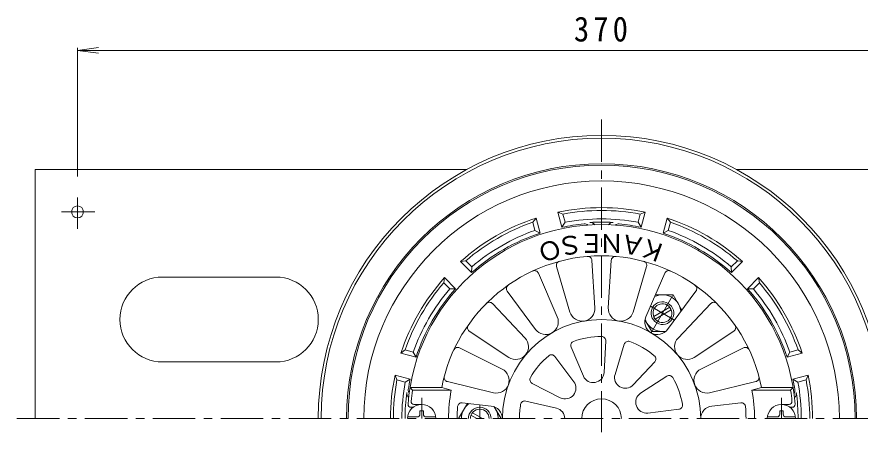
# Model space of a CAD drawing. Units: millimetres, scale not verified. Extents: x -242 to 229, y -348 to 371.
# Drawn here: x -239.4 to 58.3, y 224.4 to 371 of the extents above; entities that cross this region are included whole.
import ezdxf
from ezdxf.enums import TextEntityAlignment as Align

# ---------------------------------------------------------------- set-up
doc = ezdxf.new("R2010")
doc.units = ezdxf.units.MM
doc.header["$LTSCALE"] = 3
doc.linetypes.add('CHAIN1', pattern=[8, 5, -1, 1, -1])
for name, color, linetype, lineweight in [('0-0_通り芯', 3, 'Continuous', 9), ('0-1_躯体', 2, 'Continuous', 9), ('0-2_仕上', 6, 'Continuous', 9), ('0-4_その他', 7, 'Continuous', 9), ('0-A', 4, 'Continuous', 9), ('0-B', 2, 'Continuous', 9)]:
    doc.layers.add(name, color=color, linetype=linetype, lineweight=lineweight)
doc.styles.add('ＭＳ ゴシック', font='')
doc.styles.get('ＭＳ ゴシック').set_extended_font_data('MS Gothic')

msp = doc.modelspace()

# ---------------------------------------------------------------- linework, layer by layer
at = {"layer": '0-0_通り芯', "linetype": 'CHAIN1'}
for p, q in [((-32.963, 334.795), (-32.963, 224.389)), ((-239.369, 229.148), (173.85, 229.148))]:
    msp.add_line(p, q, dxfattribs=at)
at = {"layer": '0-0_通り芯'}
for radius in [100, 99]:
    msp.add_arc((-32.963, 229.148), radius, 0, 180, dxfattribs=at)
at = {"layer": '0-1_躯体'}
for p, q in [((-45.841, 298.462), (-46.62, 301.368)), ((-20.084, 298.462), (-19.306, 301.368)), ((-17.572, 302.041), (-19.306, 301.368)), ((-18.998, 296.72), (-17.572, 302.041)), ((-56.081, 299.97), (-57.245, 298.521)), ((-56.467, 295.615), (-57.245, 298.521)), ((-54.655, 294.65), (-56.081, 299.97)), ((-45.841, 298.462), (-46.928, 296.72)), ((-20.084, 298.462), (-18.998, 296.72)), ((-9.459, 295.615), (-8.68, 298.521)), ((-56.467, 295.615), (-54.655, 294.65)), ((-9.459, 295.615), (-11.271, 294.65)), ((-78.773, 282.736), (-80.9, 284.864)), ((12.847, 282.736), (14.975, 284.864)), ((12.917, 280.685), (16.812, 284.58)), ((16.812, 284.58), (14.975, 284.864)), ((-78.773, 282.736), (-78.843, 280.685)), ((12.847, 282.736), (12.917, 280.685)), ((-88.395, 278.923), (-88.679, 277.086)), ((-86.551, 274.958), (-88.679, 277.086)), ((-84.5, 275.028), (-88.395, 278.923)), ((20.625, 274.958), (22.753, 277.086)), ((-86.551, 274.958), (-84.5, 275.028)), ((20.625, 274.958), (18.574, 275.028)), ((-99.429, 252.652), (-102.336, 253.431)), ((33.504, 252.652), (36.41, 253.431)), ((37.86, 252.266), (36.41, 253.431)), ((-99.429, 252.652), (-98.464, 250.84)), ((33.504, 252.652), (32.539, 250.84)), ((32.539, 250.84), (37.86, 252.266)), ((-102.276, 242.027), (-105.183, 242.805)), ((-102.276, 242.027), (-100.535, 243.113)), ((36.351, 242.027), (34.609, 243.113)), ((36.351, 242.027), (39.257, 242.805))]:
    msp.add_line(p, q, dxfattribs=at)
at = {"layer": '0-1_躯体', "linetype": 'CHAIN1'}
for p, q in [((-15.463, 259.459), (-6.769, 274.516)), ((-15.712, 268.841), (-7.213, 263.934)), ((-75.963, 229.148), (-75.963, 234.055))]:
    msp.add_line(p, q, dxfattribs=at)
at = {"layer": '0-1_躯体', "color": 4}
for p, q in [((-7.715, 272.887), (-13.954, 272.887)), ((-7.707, 272.882), (-4.588, 267.48)), ((-14.558, 265.177), (-8.867, 268.463)), ((-14.058, 264.311), (-8.367, 267.597)), ((-15.218, 259.892), (-17.638, 264.083)), ((-15.21, 259.887), (-10.371, 259.887)), ((-83.466, 229.153), (-80.346, 234.555)), ((-68.46, 229.153), (-70.88, 233.344)), ((-76.963, 229.148), (-79.058, 230.358)), ((-74.963, 229.148), (-78.558, 231.224))]:
    msp.add_line(p, q, dxfattribs=at)
at = {"layer": '0-1_躯体'}
for points in [[(-46.928, 296.72), (-48.353, 302.041), (-46.62, 301.368)], [(-11.271, 294.65), (-9.845, 299.97), (-8.68, 298.521)], [(-78.843, 280.685), (-82.738, 284.58), (-80.9, 284.864)], [(18.574, 275.028), (22.469, 278.923), (22.753, 277.086)], [(-98.464, 250.84), (-103.785, 252.266), (-102.336, 253.431)], [(-100.535, 243.113), (-105.856, 244.539), (-105.183, 242.805)], [(34.609, 243.113), (39.93, 244.539), (39.257, 242.805)]]:
    msp.add_lwpolyline(points, dxfattribs=at)
for centre, radius, start, end in [((-32.963, 229.148), 90, 0, 180), ((-32.963, 229.148), 89.5, 0, 180), ((-32.963, 229.148), 83.941, 0, 180), ((-32.963, 229.148), 74.5, 78.07777, 101.92224), ((-32.963, 229.148), 73.5, 79.29149, 100.70854), ((-32.963, 229.148), 74.5, 108.07777, 131.92224), ((-32.963, 229.148), 73.5, 109.29149, 130.70854), ((-32.963, 229.148), 69, 95.13783, 101.67665), ((-32.963, 229.148), 70.5, 79.47449, 100.52557), ((-38.963, 295.879), 2, 53.1671, 95.13788), ((-32.963, 229.148), 69.376, 86.59644, 93.40356), ((-36.963, 296.405), 2, 36.91924, 93.40337), ((-28.963, 296.405), 2, 86.59663, 143.08076), ((-26.963, 295.879), 2, 84.86212, 126.8329), ((-32.963, 229.148), 69, 78.32338, 84.86217), ((-32.963, 229.148), 74.5, 48.07777, 71.92224), ((-32.963, 229.148), 73.5, 49.29149, 70.70854), ((-32.963, 229.148), 70.5, 109.47449, 130.52557), ((-32.963, 229.148), 70.5, 49.47449, 70.52557), ((-32.963, 229.148), 69, 108.32338, 131.67665), ((-32.963, 229.148), 69, 48.32338, 71.67665), ((-32.963, 229.148), 74.5, 138.07777, 161.92224), ((-32.963, 229.148), 73.5, 139.29149, 160.70854), ((-32.963, 229.148), 74.5, 18.07777, 41.92224), ((-32.963, 229.148), 73.5, 19.29149, 40.70854), ((-32.963, 229.148), 70.5, 139.47449, 160.52557), ((-32.963, 229.148), 69, 138.32338, 161.67665), ((-32.963, 229.148), 69, 18.32338, 41.67665), ((-32.963, 229.148), 70.5, 19.47449, 40.52557), ((-32.963, 229.148), 74.5, 168.07777, 180.00002), ((-32.963, 229.148), 74.5, 0, 11.92224), ((-32.963, 229.148), 73.5, 169.29144, 179.99998), ((-32.963, 229.148), 70.5, 169.47441, 179.99998), ((-32.963, 229.148), 69, 168.32335, 171.41632), ((-32.963, 229.148), 69, 8.58368, 11.67665), ((-32.963, 229.148), 70.5, 0, 10.52557), ((-32.963, 229.148), 73.5, 0, 10.70854), ((-32.963, 229.148), 69.376, 172.32347, 180), ((-99.734, 238.148), 2, 172.32343, 228.81087), ((-99.212, 239.148), 2, 171.41681, 213.38631), ((33.287, 239.148), 2, 326.61604, 8.58319), ((33.809, 238.148), 2, 311.18832, 7.67657), ((-32.963, 229.148), 69.376, 0, 7.67653)]:
    msp.add_arc(centre, radius, start, end, dxfattribs=at)
at = {"layer": '0-1_躯体', "color": 4}
for centre, radius, start, end in [((-11.458, 266.384), 6.5, 4.96707, 115.17924), ((-11.463, 266.387), 4, 240, 239.99995), ((-11.463, 266.387), 3.324, 240, 239.99983), ((-11.458, 266.384), 6.5, 199.0253, 239.95128), ((-11.458, 266.384), 6.5, 239.95143, 280.79504), ((-75.963, 229.154), 6.5, 124.96742, 180.04874), ((-75.963, 229.148), 4, 0, 180), ((-75.963, 229.148), 3.324, 0, 180), ((-75.963, 229.154), 6.5, 359.95093, 40.79507)]:
    msp.add_arc(centre, radius, start, end, dxfattribs=at)
at = {"layer": '0-2_仕上'}
for p, q in [((-48.872, 282.82), (-44.109, 266.752)), ((-36.37, 285.024), (-35.35, 268.297)), ((-29.555, 285.024), (-30.575, 268.297)), ((-17.054, 282.82), (-21.817, 266.752)), ((-55.275, 280.489), (-48.596, 265.119)), ((-10.65, 280.489), (-17.33, 265.119)), ((-66.269, 274.142), (-56.298, 260.672)), ((0.343, 274.142), (-9.627, 260.672)), ((-71.49, 269.761), (-59.956, 257.603)), ((5.564, 269.761), (-5.97, 257.603)), ((-79.649, 260.037), (-65.673, 250.79)), ((13.724, 260.037), (-0.253, 250.79)), ((-31.493, 256.568), (-32.089, 245.45)), ((-83.057, 254.135), (-68.06, 246.655)), ((-43.722, 254.411), (-39.36, 244.168)), ((-24.966, 255.417), (-28.208, 244.766)), ((17.131, 254.135), (2.134, 246.655)), ((-49.462, 251.098), (-42.772, 242.198)), ((-14.212, 249.208), (-21.815, 241.075)), ((-19.165, 238.132), (-9.952, 244.131)), ((-87.398, 242.207), (-71.102, 238.297)), ((-47.518, 236.542), (-57.444, 241.585)), ((21.473, 242.207), (5.176, 238.297)), ((-100.574, 240.148), (-89.401, 240.148)), ((-89.401, 240.148), (-86.029, 239.148)), ((23.475, 240.148), (20.103, 239.148)), ((34.648, 240.148), (23.475, 240.148)), ((-59.711, 235.357), (-48.865, 232.839)), ((-100.277, 233.148), (-99.463, 233.148)), ((-99.192, 234.148), (-96.463, 234.148)), ((-82.121, 234.758), (-71.931, 233.595)), ((-16.619, 231.135), (-5.704, 232.462)), ((16.196, 234.758), (6.006, 233.595)), ((33.266, 234.148), (30.537, 234.148)), ((34.352, 233.148), (33.537, 233.148))]:
    msp.add_line(p, q, dxfattribs=at)
for points in [[(-100.574, 240.148), (-99.718, 239.148), (-86.029, 239.148)], [(34.648, 240.148), (33.792, 239.148), (20.103, 239.148)]]:
    msp.add_lwpolyline(points, dxfattribs=at)
for centre, radius, start, end in [((-32.963, 229.148), 68.5, 4.24802, 175.75198), ((-32.963, 229.148), 57.5, 11.02892, 168.97108), ((-37.868, 284.933), 1.5, 3.48965, 95.02446), ((-28.058, 284.933), 1.5, 84.97533, 176.51019), ((-47.433, 283.246), 1.5, 104.97533, 196.51019), ((-18.492, 283.246), 1.5, 343.48965, 75.02446), ((-56.651, 279.891), 1.5, 23.48965, 115.02446), ((-9.274, 279.891), 1.5, 64.97533, 156.51019), ((-65.063, 275.034), 1.5, 124.97533, 216.51019), ((-0.862, 275.034), 1.5, 323.48965, 55.02446), ((-72.578, 268.729), 1.5, 43.48965, 135.02446), ((-39.818, 268.024), 4.476, 196.51024, 3.48967), ((-26.108, 268.024), 4.476, 176.51024, 343.48967), ((6.652, 268.729), 1.5, 44.97533, 136.51019), ((-52.701, 263.335), 4.476, 216.51024, 23.48967), ((-13.225, 263.335), 4.476, 156.51024, 323.48967), ((-78.822, 261.288), 1.5, 144.97533, 236.51019), ((-32.963, 229.148), 35, 0, 180), ((12.896, 261.288), 1.5, 303.48965, 35.02446), ((-63.203, 254.523), 4.476, 236.51024, 43.48967), ((-42.342, 254.999), 1.5, 109.94127, 203.06833), ((-32.963, 229.148), 29, 90.05869, 109.94133), ((-32.991, 256.648), 1.5, 356.9317, 90.05885), ((-23.531, 254.98), 1.5, 69.94127, 163.06833), ((-32.963, 229.148), 29, 50.05869, 69.94133), ((-2.723, 254.523), 4.476, 136.51024, 303.48967), ((-83.726, 252.793), 1.5, 63.48965, 155.02446), ((17.801, 252.793), 1.5, 24.97533, 116.51019), ((-32.963, 229.148), 29, 130.05869, 149.94133), ((-50.661, 250.196), 1.5, 36.9317, 130.05885), ((-15.308, 250.232), 1.5, 316.9317, 50.05885), ((-70.058, 242.65), 4.476, 256.51024, 63.48967), ((-35.873, 245.653), 3.789, 203.06813, 356.9319), ((-24.583, 243.662), 3.789, 163.06813, 316.9319), ((-9.133, 242.874), 1.5, 29.94127, 123.06833), ((4.132, 242.65), 4.476, 116.51024, 283.48967), ((-87.048, 243.665), 1.5, 164.97533, 256.51019), ((-56.764, 242.922), 1.5, 149.94127, 243.06833), ((-45.801, 239.921), 3.789, 243.06813, 36.9319), ((-32.963, 229.148), 29, 10.05869, 29.94133), ((21.123, 243.665), 1.5, 283.48965, 15.02446), ((-32.963, 229.148), 67.5, 171.48038, 174.82341), ((-32.963, 229.148), 54, 169.32808, 180), ((-32.963, 229.148), 54, 0, 10.67192), ((-32.963, 229.148), 67.5, 5.17659, 8.51962), ((-99.192, 235.148), 1, 174.8239, 270), ((-60.05, 233.896), 1.5, 76.9317, 170.05885), ((-32.963, 229.148), 7, 0, 180), ((-17.08, 234.929), 3.822, 123.06822, 276.93195), ((33.266, 235.148), 1, 270, 5.1761), ((-100.277, 234.148), 1, 175.75238, 270), ((-32.963, 229.148), 51, 175.22623, 180), ((-82.291, 233.268), 1.5, 83.48953, 175.22643), ((-72.439, 229.148), 4.476, 0, 83.48967), ((-32.963, 229.148), 29, 170.05869, 180), ((-49.722, 229.148), 3.789, 0, 76.9319), ((-5.886, 233.951), 1.5, 276.9317, 10.05885), ((6.513, 229.148), 4.476, 96.51024, 180), ((16.366, 233.268), 1.5, 4.77357, 96.51047), ((-32.963, 229.148), 51, 0, 4.77377), ((34.352, 234.148), 1, 270, 4.24762)]:
    msp.add_arc(centre, radius, start, end, dxfattribs=at)
at = {"layer": '0-4_その他'}
for p, q in [((-217.963, 359.148), (-210.527, 360.127)), ((-217.963, 314.664), (-217.963, 360.048)), ((-217.963, 359.148), (152.037, 359.148)), ((-217.963, 359.148), (-210.527, 358.169))]:
    msp.add_line(p, q, dxfattribs=at)
at = {"layer": '0-A', "linetype": 'CHAIN1'}
for p, q in [((-96.463, 229.148), (-96.463, 236.458)), ((30.537, 229.148), (30.537, 236.458))]:
    msp.add_line(p, q, dxfattribs=at)
at = {"layer": '0-A'}
for p, q in [((-101.427, 229.748), (-98.063, 229.748)), ((-97.063, 230.748), (-97.063, 231.898)), ((-95.863, 231.898), (-97.063, 231.898)), ((-95.863, 230.748), (-95.863, 231.898)), ((-94.863, 229.748), (-91.499, 229.748)), ((28.937, 229.748), (25.573, 229.748)), ((29.937, 231.898), (31.137, 231.898)), ((29.937, 230.748), (29.937, 231.898)), ((31.137, 230.748), (31.137, 231.898)), ((35.501, 229.748), (32.137, 229.748))]:
    msp.add_line(p, q, dxfattribs=at)
for centre, radius, start, end in [((-96.463, 229.148), 5, 0, 180), ((30.537, 229.148), 5, 0, 180), ((-98.063, 230.748), 1, 270, 0), ((-94.863, 230.748), 1, 180, 270), ((28.937, 230.748), 1, 270, 0), ((32.137, 230.748), 1, 180, 270)]:
    msp.add_arc(centre, radius, start, end, dxfattribs=at)
at = {"layer": '0-B'}
for p, q in [((-232.963, 317.148), (-232.963, 229.148)), ((-232.963, 317.148), (-80.46, 317.148)), ((14.535, 317.148), (167.037, 317.148)), ((-217.963, 307.164), (-217.963, 296.186)), ((-211.837, 302.148), (-223.599, 302.148)), ((-187.963, 279.148), (-147.963, 279.148)), ((-187.963, 249.148), (-147.963, 249.148))]:
    msp.add_line(p, q, dxfattribs=at)
msp.add_circle((-217.963, 302.148), 2.1, dxfattribs=at)
for centre, start, end in [((-187.963, 264.148), 90, 270), ((-147.963, 264.148), 270, 90)]:
    msp.add_arc(centre, 15, start, end, dxfattribs=at)

# ---------------------------------------------------------------- texts
at = {"layer": '0-2_仕上', "color": 7, "style": 'ＭＳ ゴシック'}
for s, rotation, p in [('Ｏ', 200, (-48.797, 294.959)), ('Ｓ', 190, (-40.486, 296.366)), ('Ｅ', 180, (-31.963, 296.277)), ('Ｎ', 180, (-24.963, 296.277)), ('Ａ', 170, (-16.741, 294.796)), ('Ｋ', 160, (-8.859, 291.876))]:
    msp.add_text(s, height=6.598, rotation=rotation, dxfattribs=at).set_placement(p, align=Align.BOTTOM_LEFT)
at = {"layer": '0-4_その他', "color": 2, "insert": (-42.713, 362.148), "char_height": 8.798, "attachment_point": 7, "style": 'ＭＳ ゴシック'}
msp.add_mtext('\\T1.27;\\W0.9;370', dxfattribs=at)

doc.saveas('drawing.dxf')
